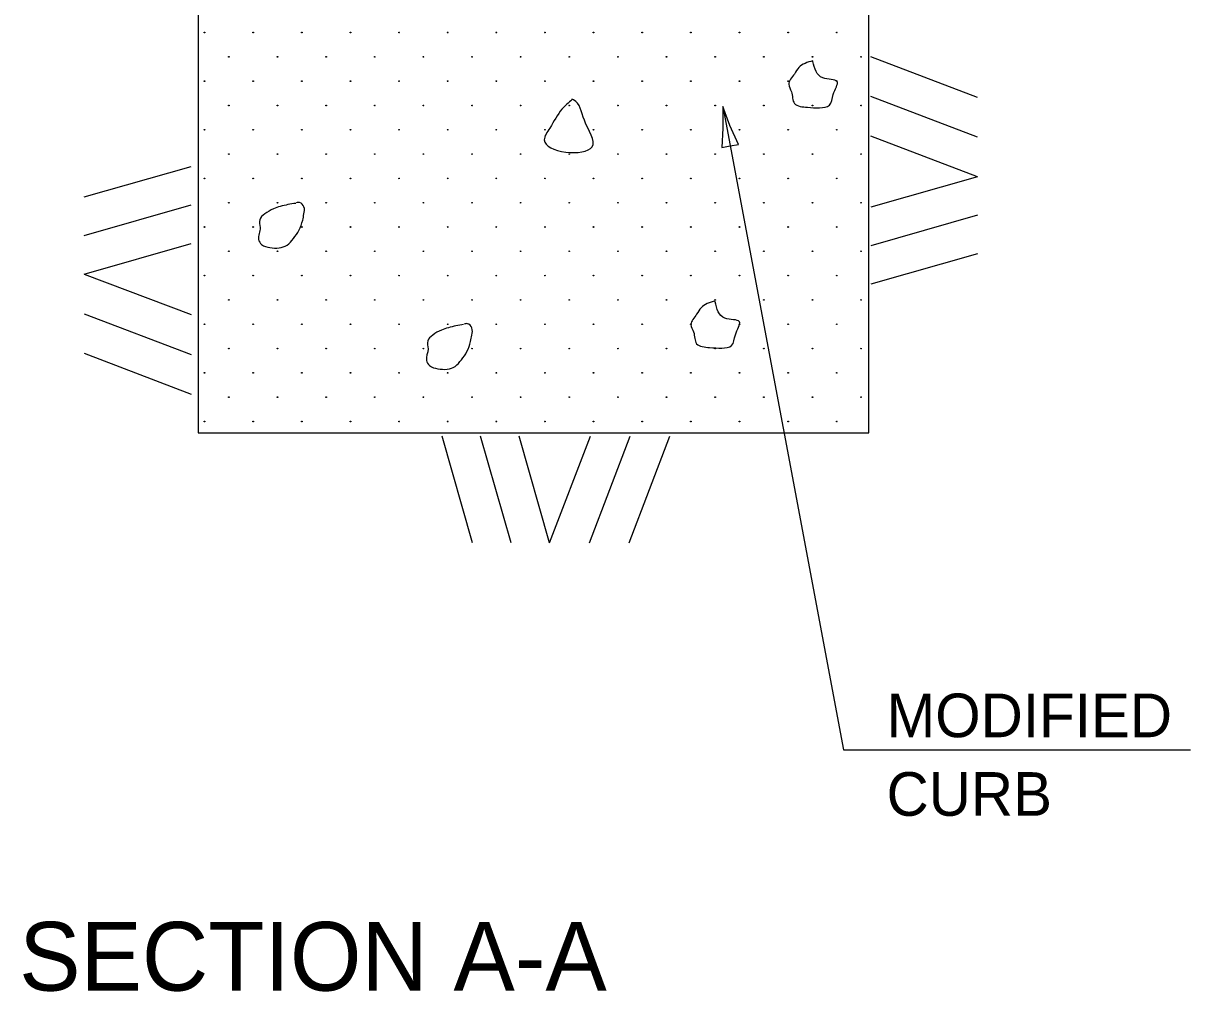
# Model space of a CAD drawing. Extents: x 0 to 2.83, y 0 to 1.83.
# Drawn here: x 2.0069 to 2.3464, y 0.7129 to 0.9945 of the extents above; entities that cross this region are included whole.
import ezdxf

# ---------------------------------------------------------------- set-up
doc = ezdxf.new("R2010")
doc.units = 0
doc.layers.add('RD_Pr_Roadway_Items', color=7, linetype='Continuous')
doc.layers.add('RD_Pr_Roadway_Notes', color=7, linetype='Continuous')

msp = doc.modelspace()

# ---------------------------------------------------------------- linework, layer by layer
at = {"layer": 'RD_Pr_Roadway_Items'}
for p, q in [((2.05783, 1.31795), (2.05783, 0.87541)), ((2.25284, 0.87541), (2.25284, 1.31795)), ((2.28442, 0.973), (2.2534, 0.98483)), ((2.28442, 0.96145), (2.2534, 0.97328)), ((2.28442, 0.94993), (2.2534, 0.96175)), ((2.02468, 0.94405), (2.05573, 0.9529)), ((2.28442, 0.94993), (2.2534, 0.94105)), ((2.02468, 0.93282), (2.05573, 0.9417)), ((2.28442, 0.9387), (2.2534, 0.92985)), ((2.02468, 0.92162), (2.05573, 0.93047)), ((2.28442, 0.92751), (2.2534, 0.91863)), ((2.02468, 0.92162), (2.05573, 0.9098)), ((2.02468, 0.91007), (2.05573, 0.89825)), ((2.02468, 0.89855), (2.05573, 0.88672)), ((2.05783, 0.87541), (2.25284, 0.87541)), ((2.13759, 0.8434), (2.12872, 0.87445)), ((2.14881, 0.8434), (2.13993, 0.87445)), ((2.16001, 0.8434), (2.15114, 0.87445)), ((2.16001, 0.8434), (2.17184, 0.87445)), ((2.17156, 0.8434), (2.18339, 0.87445)), ((2.18309, 0.8434), (2.19492, 0.87445))]:
    msp.add_line(p, q, dxfattribs=at)
for centre in [(2.05964, 0.99186), (2.07378, 0.99186), (2.08793, 0.99186), (2.10207, 0.99186), (2.11621, 0.99186), (2.13035, 0.99186), (2.1445, 0.99186), (2.15864, 0.99186), (2.17278, 0.99186), (2.18693, 0.99186), (2.20107, 0.99186), (2.21521, 0.99186), (2.22936, 0.99186), (2.2435, 0.99186), (2.06671, 0.98479), (2.08085, 0.98479), (2.095, 0.98479), (2.10914, 0.98479), (2.12328, 0.98479), (2.13743, 0.98479), (2.15157, 0.98479), (2.16571, 0.98479), (2.17986, 0.98479), (2.194, 0.98479), (2.20814, 0.98479), (2.22229, 0.98479), (2.23643, 0.98479), (2.25057, 0.98479), (2.05964, 0.97772), (2.07378, 0.97772), (2.08793, 0.97772), (2.10207, 0.97772), (2.11621, 0.97772), (2.13035, 0.97772), (2.1445, 0.97772), (2.15864, 0.97772), (2.17278, 0.97772), (2.18693, 0.97772), (2.20107, 0.97772), (2.21521, 0.97772), (2.22936, 0.97772), (2.2435, 0.97772), (2.06671, 0.97065), (2.08085, 0.97065), (2.095, 0.97065), (2.10914, 0.97065), (2.12328, 0.97065), (2.13743, 0.97065), (2.15157, 0.97065), (2.16571, 0.97065), (2.17986, 0.97065), (2.194, 0.97065), (2.20814, 0.97065), (2.22229, 0.97065), (2.23643, 0.97065), (2.25057, 0.97065), (2.05964, 0.96358), (2.07378, 0.96358), (2.08793, 0.96358), (2.10207, 0.96358), (2.11621, 0.96358), (2.13035, 0.96358), (2.1445, 0.96358), (2.15864, 0.96358), (2.17278, 0.96358), (2.18693, 0.96358), (2.20107, 0.96358), (2.21521, 0.96358), (2.22936, 0.96358), (2.2435, 0.96358), (2.06671, 0.95651), (2.08085, 0.95651), (2.095, 0.95651), (2.10914, 0.95651), (2.12328, 0.95651), (2.13743, 0.95651), (2.15157, 0.95651), (2.16571, 0.95651), (2.17986, 0.95651), (2.194, 0.95651), (2.20814, 0.95651), (2.22229, 0.95651), (2.23643, 0.95651), (2.25057, 0.95651), (2.05964, 0.94943), (2.07378, 0.94943), (2.08793, 0.94943), (2.10207, 0.94943), (2.11621, 0.94943), (2.13035, 0.94943), (2.1445, 0.94943), (2.15864, 0.94943), (2.17278, 0.94943), (2.18693, 0.94943), (2.20107, 0.94943), (2.21521, 0.94943), (2.22936, 0.94943), (2.2435, 0.94943), (2.06671, 0.94236), (2.08085, 0.94236), (2.095, 0.94236), (2.10914, 0.94236), (2.12328, 0.94236), (2.13743, 0.94236), (2.15157, 0.94236), (2.16571, 0.94236), (2.17986, 0.94236), (2.194, 0.94236), (2.20814, 0.94236), (2.22229, 0.94236), (2.23643, 0.94236), (2.25057, 0.94236), (2.05964, 0.93529), (2.07378, 0.93529), (2.08793, 0.93529), (2.10207, 0.93529), (2.11621, 0.93529), (2.13035, 0.93529), (2.1445, 0.93529), (2.15864, 0.93529), (2.17278, 0.93529), (2.18693, 0.93529), (2.20107, 0.93529), (2.21521, 0.93529), (2.22936, 0.93529), (2.2435, 0.93529), (2.06671, 0.92822), (2.08085, 0.92822), (2.095, 0.92822), (2.10914, 0.92822), (2.12328, 0.92822), (2.13743, 0.92822), (2.15157, 0.92822), (2.16571, 0.92822), (2.17986, 0.92822), (2.194, 0.92822), (2.20814, 0.92822), (2.22229, 0.92822), (2.23643, 0.92822), (2.25057, 0.92822), (2.05964, 0.92115), (2.07378, 0.92115), (2.08793, 0.92115), (2.10207, 0.92115), (2.11621, 0.92115), (2.13035, 0.92115), (2.1445, 0.92115), (2.15864, 0.92115), (2.17278, 0.92115), (2.18693, 0.92115), (2.20107, 0.92115), (2.21521, 0.92115), (2.22936, 0.92115), (2.2435, 0.92115), (2.06671, 0.91408), (2.08085, 0.91408), (2.095, 0.91408), (2.10914, 0.91408), (2.12328, 0.91408), (2.13743, 0.91408), (2.15157, 0.91408), (2.16571, 0.91408), (2.17986, 0.91408), (2.194, 0.91408), (2.20814, 0.91408), (2.22229, 0.91408), (2.23643, 0.91408), (2.25057, 0.91408), (2.05964, 0.907), (2.07378, 0.907), (2.08793, 0.907), (2.10207, 0.907), (2.11621, 0.907), (2.13035, 0.907), (2.1445, 0.907), (2.15864, 0.907), (2.17278, 0.907), (2.18693, 0.907), (2.20107, 0.907), (2.21521, 0.907), (2.22936, 0.907), (2.2435, 0.907), (2.06671, 0.89993), (2.08085, 0.89993), (2.095, 0.89993), (2.10914, 0.89993), (2.12328, 0.89993), (2.13743, 0.89993), (2.15157, 0.89993), (2.16571, 0.89993), (2.17986, 0.89993), (2.194, 0.89993), (2.20814, 0.89993), (2.22229, 0.89993), (2.23643, 0.89993), (2.25057, 0.89993), (2.05964, 0.89286), (2.07378, 0.89286), (2.08793, 0.89286), (2.10207, 0.89286), (2.11621, 0.89286), (2.13035, 0.89286), (2.1445, 0.89286), (2.15864, 0.89286), (2.17278, 0.89286), (2.18693, 0.89286), (2.20107, 0.89286), (2.21521, 0.89286), (2.22936, 0.89286), (2.2435, 0.89286), (2.06671, 0.88579), (2.08085, 0.88579), (2.095, 0.88579), (2.10914, 0.88579), (2.12328, 0.88579), (2.13743, 0.88579), (2.15157, 0.88579), (2.16571, 0.88579), (2.17986, 0.88579), (2.194, 0.88579), (2.20814, 0.88579), (2.22229, 0.88579), (2.23643, 0.88579), (2.25057, 0.88579), (2.05964, 0.87872), (2.07378, 0.87872), (2.08793, 0.87872), (2.10207, 0.87872), (2.11621, 0.87872), (2.13035, 0.87872), (2.1445, 0.87872), (2.15864, 0.87872), (2.17278, 0.87872), (2.18693, 0.87872), (2.20107, 0.87872), (2.21521, 0.87872), (2.22936, 0.87872), (2.2435, 0.87872)]:
    msp.add_circle(centre, 0.0001, dxfattribs=at)
for points in [[(2.23658, 0.98363), (2.23247, 0.98168), (2.23121, 0.97979), (2.22953, 0.97679), (2.23031, 0.97463), (2.23121, 0.97124), (2.23496, 0.9701), (2.23853, 0.96998), (2.24138, 0.9707), (2.24246, 0.97385), (2.24363, 0.9776), (2.23943, 0.97865), (2.23658, 0.98345)], [(2.16653, 0.97235), (2.16359, 0.96956), (2.16004, 0.96407), (2.15843, 0.96065), (2.17235, 0.95861), (2.1701, 0.96635), (2.16698, 0.97226), (2.16644, 0.9725)], [(2.08615, 0.94217), (2.08168, 0.94127), (2.0797, 0.94055), (2.07715, 0.93911), (2.07568, 0.9374), (2.0758, 0.93512), (2.07535, 0.9317), (2.07625, 0.9302), (2.07865, 0.9293), (2.08138, 0.92921), (2.08363, 0.93002), (2.08549, 0.93191), (2.08708, 0.93431), (2.08819, 0.93725), (2.08855, 0.93911), (2.08855, 0.94115), (2.08729, 0.94241), (2.0863, 0.94232)], [(2.20814, 0.91376), (2.20403, 0.91181), (2.20276, 0.90991), (2.20109, 0.90691), (2.20186, 0.90476), (2.20276, 0.90136), (2.20651, 0.90022), (2.21009, 0.9001), (2.21294, 0.90082), (2.21402, 0.90397), (2.21519, 0.90772), (2.21099, 0.90877), (2.20814, 0.91357)], [(2.13499, 0.90691), (2.13055, 0.90601), (2.12854, 0.90532), (2.12599, 0.90386), (2.12455, 0.90217), (2.12464, 0.89986), (2.12419, 0.89647), (2.12509, 0.89497), (2.12749, 0.89407), (2.13025, 0.89395), (2.1325, 0.89476), (2.13433, 0.89665), (2.13595, 0.89905), (2.13703, 0.90202), (2.13739, 0.90386), (2.13739, 0.90592), (2.13613, 0.90716), (2.13514, 0.90706)]]:
    msp.add_spline(points, degree=3, dxfattribs=at)
at = {"layer": 'RD_Pr_Roadway_Notes'}
for p, q in [((2.21038, 0.97033), (2.24543, 0.78323)), ((2.24543, 0.78323), (2.34642, 0.78323))]:
    msp.add_line(p, q, dxfattribs=at)
msp.add_lwpolyline([(2.21012, 0.95842), (2.21252, 0.95886), (2.21492, 0.95931), (2.21244, 0.96478), (2.21038, 0.97033), (2.21041, 0.96401)], close=True, dxfattribs=at)

# ---------------------------------------------------------------- texts
for s, height, p in [('MODIFIED', 0.0127, (2.25799, 0.7869)), ('CURB', 0.0127, (2.25799, 0.76404)), ('SECTION A-A', 0.02, (2.00573, 0.71318))]:
    msp.add_text(s, height=height, dxfattribs=at).set_placement(p)

doc.saveas('drawing.dxf')
